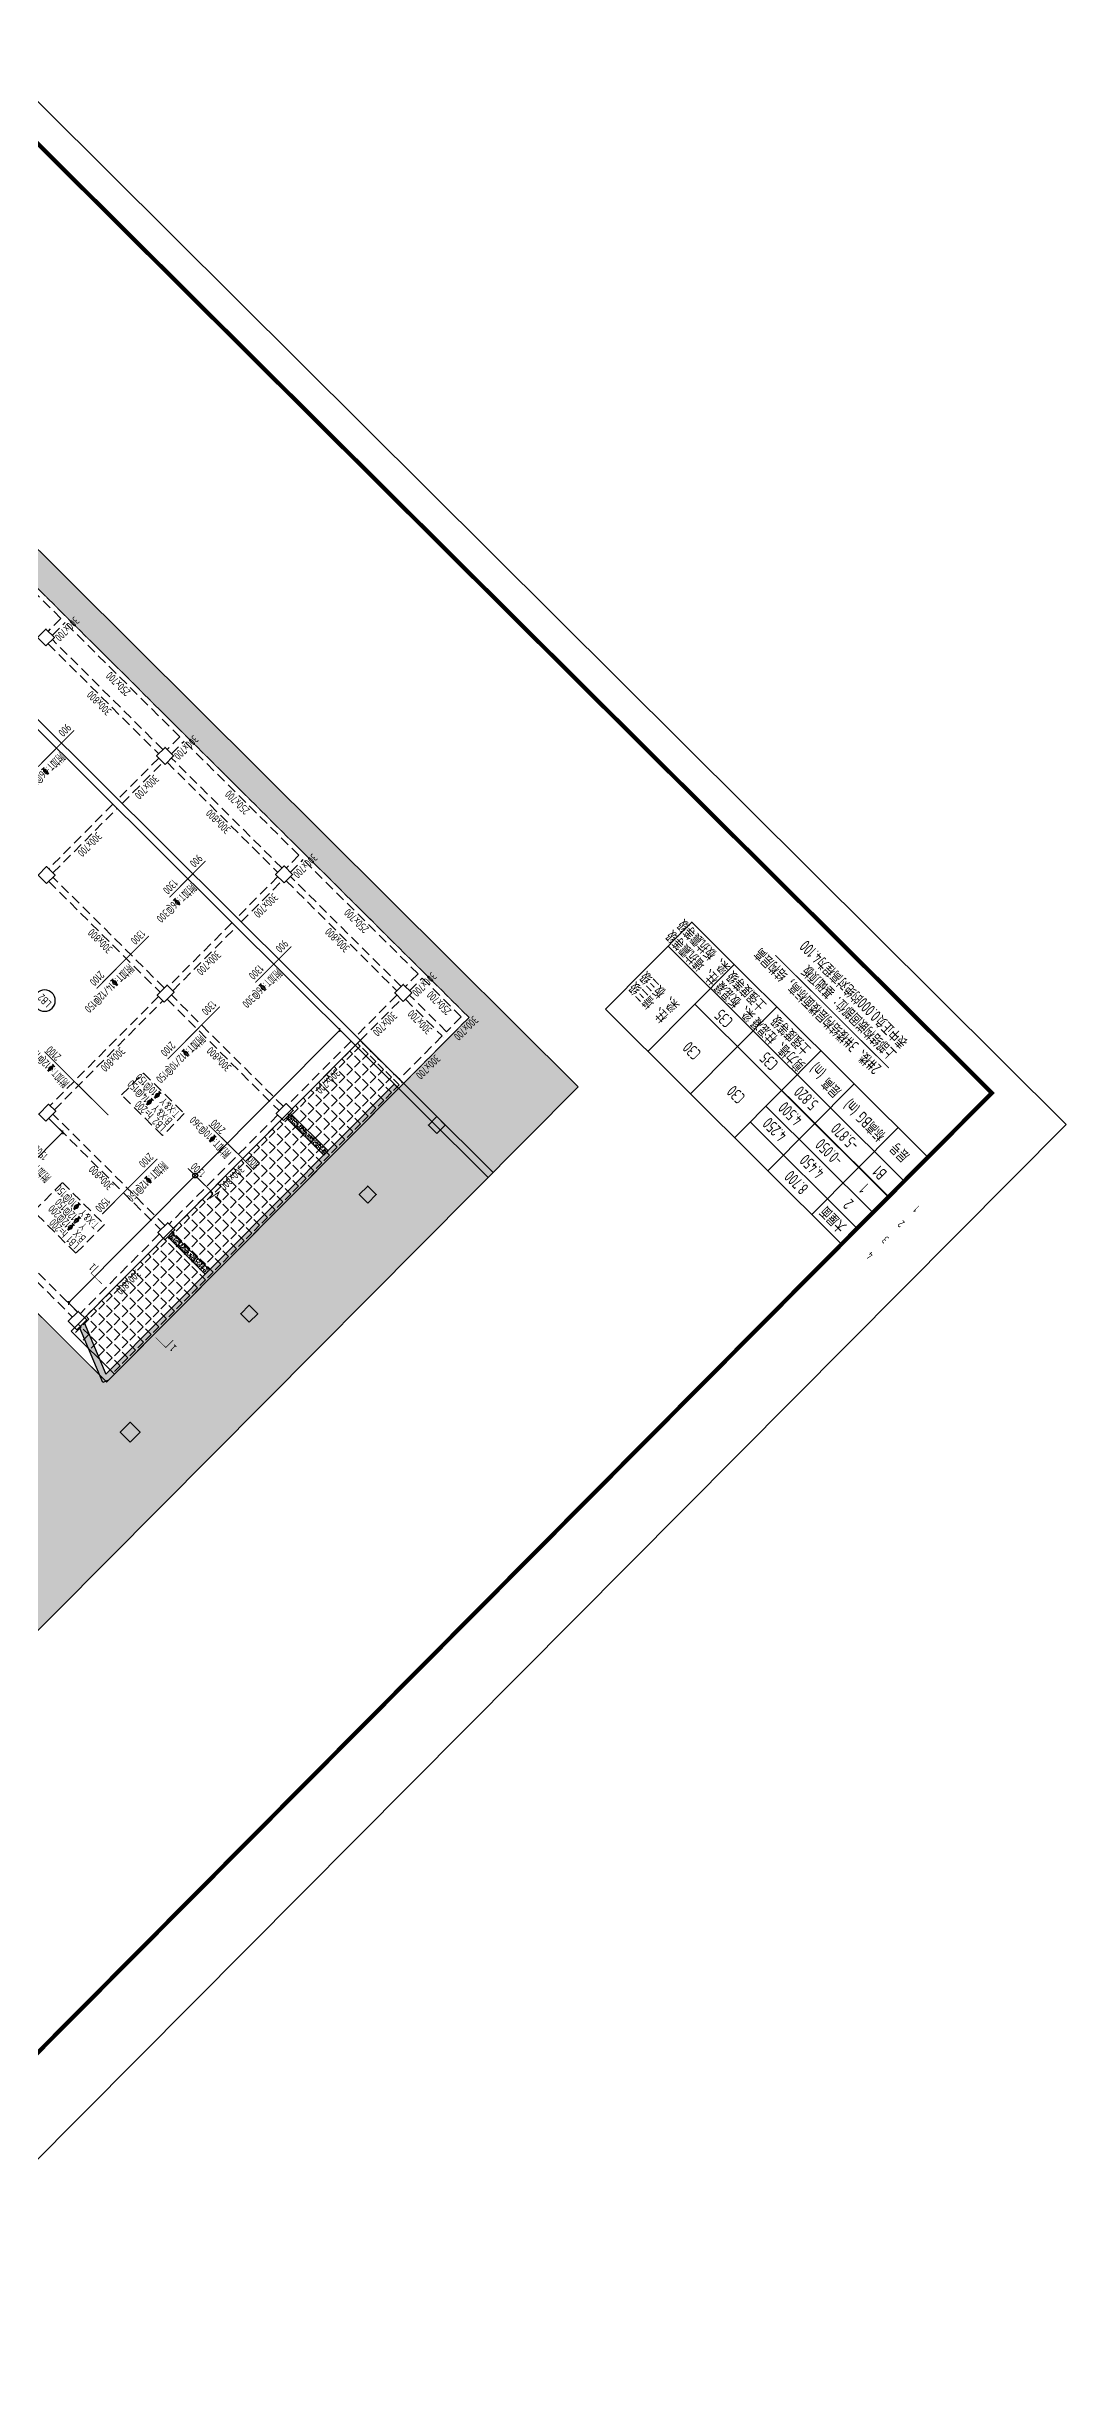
# Model space of a CAD drawing. Extents: x 517450926 to 520131079, y 3499134486 to 3500888201.
# Drawn here: x 518913031 to 518964013, y 3499867284 to 3499984341 of the extents above; entities that cross this region are included whole.
import ezdxf
from ezdxf.enums import TextEntityAlignment as Align

# ---------------------------------------------------------------- set-up
doc = ezdxf.new("R2010")
doc.units = 0
doc.header["$LTSCALE"] = 1000
doc.header["$MEASUREMENT"] = 0
doc.linetypes.add('DASHED', pattern=[0.75, 0.5, -0.25])
doc.layers.get('0').update_dxf_attribs({"linetype": 'CONTINUOUS'})
doc.layers.get('Defpoints').update_dxf_attribs({"color": 2, "linetype": 'CONTINUOUS'})
for name, color, linetype in [('C-SHET-SHET', 144, 'CONTINUOUS'), ('S_AXIS_DIMS', 3, 'CONTINUOUS'), ('S_BEAM', 4, 'DASHED'), ('S_BEAM_SECD_TEXT_HORZ', 9, 'CONTINUOUS'), ('S_BEAM_TEXT_HORZ', 7, 'CONTINUOUS'), ('S_BEAM_TEXT_VERT', 41, 'CONTINUOUS'), ('S_COLU', 2, 'CONTINUOUS'), ('S_DETL_THIN', 43, 'CONTINUOUS'), ('S_FLOR_ENHN', 91, 'DASHED'), ('S_FLOR_TEXT', 51, 'CONTINUOUS'), ('S_PLAN_HACH', 254, 'CONTINUOUS'), ('S_PLAN_MIDL', 255, 'CONTINUOUS'), ('S_PLAN_REIN', 1, 'CONTINUOUS'), ('S_TABL', 83, 'CONTINUOUS'), ('S_TABL_LEVL', 1, 'CONTINUOUS'), ('S_TABL_NUMB', 7, 'CONTINUOUS'), ('S_WALL', 2, 'CONTINUOUS'), ('S_WALL_HACH', 30, 'CONTINUOUS')]:
    doc.layers.add(name, color=color, linetype=linetype)
doc.layers.add('S02-levl-酒店_SEN24J8T_设计区$0$S_POST_OTHE', color=110, linetype='CONTINUOUS', plot=False)
doc.layers.add('内框', color=8, linetype='CONTINUOUS', plot=False)
doc.styles.add('S02-levl-酒店_SEN24J8T_设计区$0$TH-STYLE3', font='tssdeng.shx', dxfattribs={"width": 0.7, "bigfont": 'tssdchn.shx'})
doc.styles.get("Standard").update_dxf_attribs({"font": 'Tssdeng.shx', "bigfont": 'Tssdchn.shx'})
doc.styles.add('TH-STYLE1', font='Tssdeng.shx', dxfattribs={"width": 0.7, "bigfont": 'Tssdchn.shx'})
doc.styles.add('TH-STYLE2', font='', dxfattribs={"width": 0.8})
doc.styles.add('TH-STYLE3', font='tssdeng.shx', dxfattribs={"width": 0.7, "bigfont": 'tssdchn.shx'})
doc.styles.add('样式 1', font='Tssdeng.shx', dxfattribs={"width": 0.7, "bigfont": 'Tssdchn.shx'})
doc.styles.add('黑体', font='simhei.ttf')
doc.styles.get('TH-STYLE2').set_extended_font_data('STXihei')
doc.dimstyles.new('TSSD_100_100', dxfattribs={"dimtxt": 375, "dimasz": 100, "dimexe": 100, "dimexo": 0, "dimgap": 125, "dimtad": 1, "dimdec": 1, "dimdsep": 46, "dimtxsty": 'TH-STYLE3', "dimblk": 'ARCHTICK', "dimcen": -100, "dimdle": 100, "dimclrt": 7, "dimadec": 0, "dimazin": 0, "dimtfac": 1, "dimtdec": 1, "dimtix": 1, "dimtmove": 2, "dimatfit": 3, "dimldrblk": 'ARCHTICK', "dimfxl": 500, "dimfxlon": 1, "dimtolj": 1, "dimtzin": 0, "dimarcsym": 0})
doc.dimstyles.new('TSSD_100_100$0', dxfattribs={"dimtxt": 300, "dimasz": 100, "dimexe": 100, "dimexo": 250, "dimgap": 100, "dimtad": 1, "dimdec": 0, "dimzin": 0, "dimdsep": 46, "dimtxsty": 'TH-STYLE3', "dimblk": '_tsdbk', "dimcen": 0, "dimdle": 100, "dimclrt": 7, "dimadec": 1, "dimazin": 0, "dimtfac": 1, "dimtdec": 0, "dimtix": 1, "dimtmove": 2, "dimatfit": 3, "dimldrblk": '_tsdbk', "dimfxl": 1, "dimtolj": 1, "dimtzin": 0, "dimarcsym": 0})

# ---------------------------------------------------------------- blocks, each defined once
blk = doc.blocks.new('THAPE_A1L2_inner')
at = {"layer": '内框'}
blk.add_lwpolyline([(0, 0), (1261, 0), (1261, 594), (0, 594)], close=True, dxfattribs=at)
at = {"layer": '内框', "const_width": 1.4}
blk.add_lwpolyline([(25, 584), (25, 10), (1251, 10), (1251, 584)], close=True, dxfattribs=at)
at = {"layer": '内框', "style": '黑体', "width": 0.8}
blk.add_attdef('内框名称', (58.89, 599.29), '', height=8, dxfattribs=at)
blk = doc.blocks.new('_ArchTick')
at = {"color": 0, "const_width": 0.25}
blk.add_lwpolyline([(-0.5, -0.5), (0.5, 0.5)], dxfattribs=at)
blk = doc.blocks.new('*D355')
at = {"layer": 'Defpoints', "color": 0, "transparency": 16777216}
for p in [(518841216, 3500002495), (518850749, 3499998586), (518849333, 3499995649), (518849511, 3499994669), (518922555, 3499921602)]:
    blk.add_point(p, dxfattribs=at)
at = {"layer": 'S_AXIS_DIMS', "color": 0, "lineweight": -2, "transparency": 16777216}
blk.add_arc((518849409, 3499994347), 1304, 72.45991, 135.15729, dxfattribs=at)
at = {"layer": 'S_AXIS_DIMS', "color": 0, "lineweight": -2, "transparency": 16777216, "xscale": 100, "yscale": 100, "zscale": 100}
for p, rotation in [((518848484, 3499995267), 225.1572922631582), ((518849802, 3499995591), 342.4599091410404)]:
    blk.add_blockref('_ArchTick', p, dxfattribs=dict(at, rotation=rotation))
at = {"layer": 'S_AXIS_DIMS', "color": 7, "transparency": 16777216, "insert": (518849172, 3499995310), "char_height": 375, "attachment_point": 5, "rotation": 193.8086, "style": 'TH-STYLE3'}
blk.add_mtext('\\A1;63°', dxfattribs=at)
blk = doc.blocks.new('B-Num')
blk.add_circle((29, 399), 400)
at = {"style": 'TH-STYLE1', "width": 0.7, "flags": 8}
blk.add_attdef('LBN', text='', height=250, dxfattribs=at).set_placement((29, 278), align=Align.CENTER)
blk = doc.blocks.new('_tsdbk')
blk.add_line((-1, 0), (0, 0))
at = {"const_width": 0.5}
blk.add_lwpolyline([(-0.7, -0.7), (0.7, 0.7)], dxfattribs=at)
blk = doc.blocks.new('*D514')
at = {"layer": 'Defpoints', "color": 0, "transparency": 16777216}
for p in [(518927687, 3499935185), (518928279, 3499934596), (518914705, 3499920947)]:
    blk.add_point(p, dxfattribs=at)
at = {"layer": 'S_FLOR_TEXT', "color": 0, "lineweight": -2, "transparency": 16777216}
for p, q in [((518914183, 3499921607), (518927616, 3499935114)), ((518928102, 3499934772), (518927616, 3499935256)), ((518914528, 3499921123), (518914041, 3499921607))]:
    blk.add_line(p, q, dxfattribs=at)
at = {"layer": 'S_FLOR_TEXT', "color": 0, "lineweight": -2, "transparency": 16777216, "xscale": 100, "yscale": 100, "zscale": 100}
for p, rotation in [((518927687, 3499935185), 45.15729214322865), ((518914112, 3499921536), 225.1572921432286)]:
    blk.add_blockref('_tsdbk', p, dxfattribs=dict(at, rotation=rotation))
blk = doc.blocks.new('*D520')
at = {"layer": 'Defpoints', "color": 0, "transparency": 16777216}
for p in [(518913233, 3499930662), (518913825, 3499930072), (518909107, 3499926514)]:
    blk.add_point(p, dxfattribs=at)
at = {"layer": 'S_FLOR_TEXT', "color": 0, "lineweight": -2, "transparency": 16777216}
for p, q in [((518909770, 3499925995), (518913755, 3499930001)), ((518913410, 3499930485), (518913896, 3499930002)), ((518909285, 3499926337), (518909771, 3499925854))]:
    blk.add_line(p, q, dxfattribs=at)
at = {"layer": 'S_FLOR_TEXT', "color": 0, "lineweight": -2, "transparency": 16777216, "xscale": 100, "yscale": 100, "zscale": 100}
for p, rotation in [((518913825, 3499930072), 45.15729262804292), ((518909700, 3499925924), 225.157292628043)]:
    blk.add_blockref('_tsdbk', p, dxfattribs=dict(at, rotation=rotation))
blk = doc.blocks.new('SH_THAPE_A1L2')
blk.add_lwpolyline([(0, 0), (1261, 0), (1261, 594), (0, 594)], close=True)
at = {"const_width": 1.4}
blk.add_lwpolyline([(25, 584), (25, 10), (1251, 10), (1251, 584)], close=True, dxfattribs=at)
blk.add_attdef('作废标记', text='', height=400).set_placement((658, 330.5), align=Align.MIDDLE_CENTER)

msp = doc.modelspace()

# ---------------------------------------------------------------- hatches: boundary and pattern name
at = {"layer": 'S_PLAN_HACH', "transparency": 33554636}
h = msp.add_hatch(dxfattribs=at)
h.set_pattern_fill('GRASS', color=256, scale=1200)
h.set_pattern_definition([(225.1573, (518960598.3, 3499931740.6), (3.2943, -1199.9955), [225, -1472.056]), (180.1573, (518960598.3, 3499931740.6), (3.294, -1199.9955), [225, -975]), (270.1573, (518960598.3, 3499931740.6), (1199.9955, 3.294), [225, -975])])
h.paths.add_polyline_path([(518892544.8748, 3499885019.7634), (518939602.9066, 3499932336.881), (518853937.5881, 3500017533.1375), (518824544.1408, 3499987977.8597), (518807066.1688, 3500005360.1205), (518789401.5894, 3499987598.2858)])
h.paths.add_polyline_path([(518872383.4689, 3499960991.5445), (518891070.2863, 3499979781.2453), (518855015.3322, 3500015638.7799), (518847251.4884, 3500007832.191), (518838598.1342, 3499991771.1928), (518852857.0353, 3499977590.3665), (518854267.3612, 3499979008.4572)], flags=16)
h.paths.add_polyline_path([(518888567.9664, 3499899623.5165), (518900414.707, 3499911535.4813), (518891126.2134, 3499920773.1156), (518893488.5092, 3499923148.4174), (518869522.7777, 3499946982.9241), (518867654.0959, 3499945103.9541), (518861556.3062, 3499951168.3553), (518807066.174, 3500005360.1257), (518800155.5795, 3499998411.4796), (518821356.0322, 3499977327.1103), (518815432.6637, 3499971371.1297), (518847091.5418, 3499939885.6003), (518845116.4659, 3499937899.6503), (518870642.7117, 3499912514.413), (518873110.7821, 3499914996.0718)], flags=16)
h.paths.add_polyline_path([(518874461.3489, 3499912242.5323), (518872405.6134, 3499914287.0126), (518873110.7865, 3499914996.068), (518875166.522, 3499912951.5877)], flags=16)
h.paths.add_polyline_path([(518845399.1472, 3499938183.8983), (518844584.388, 3499938994.1963), (518846276.7773, 3499940695.9031), (518847091.5366, 3499939885.6051)], flags=16)
h.paths.add_polyline_path([(518815855.7722, 3499971796.5679), (518801852.1079, 3499985723.5421), (518807352.3678, 3499991254.0846), (518821356.0321, 3499977327.1104)], flags=16)
h.paths.add_polyline_path([(518831979.7124, 3499945253.2983), (518814501.748, 3499962635.5655), (518819473.3335, 3499967634.5233), (518836951.3, 3499950252.2566)], flags=16)
h.paths.add_polyline_path([(518884612.8759, 3499962297.9147), (518884010.1874, 3499962897.3031), (518895398.5686, 3499974348.3849), (518934147.8949, 3499935811.2312), (518916025.2078, 3499917588.7667), (518907729.3777, 3499925839.1729), (518908505.0569, 3499926619.1228), (518905739.7801, 3499929369.2582), (518904963.8211, 3499928589.0269), (518877276.1614, 3499956126.2018), (518882740.8942, 3499961621.0216), (518883343.5826, 3499961021.6331)], flags=16)
h.paths.add_polyline_path([(518883343.5827, 3499961021.6331), (518882882.7032, 3499961479.989), (518884151.9965, 3499962756.2706), (518884612.8759, 3499962297.9146)], flags=16)
at = {"layer": 'S_PLAN_HACH', "transparency": 33554559}
h = msp.add_hatch(dxfattribs=at)
h.set_pattern_fill('ANGLE', color=256, scale=2000)
h.set_pattern_definition([(135.1573, (518630193.4, 3500156019.2), (-387.8396, -389.9749), [400, -150]), (225.1573, (518630193.4, 3500156019.2), (389.9749, -387.8396), [400, -150])])
h.paths.add_polyline_path([(518916413.0474, 3499917978.7417), (518914250.434, 3499920129.5137), (518928706.2738, 3499934664.9424), (518930868.8872, 3499932514.1704)])
at = {"layer": 'S_WALL_HACH', "transparency": 33554636}
h = msp.add_hatch(dxfattribs=at)
h.set_pattern_fill('AR-CONC', color=256, scale=30)
h.set_pattern_definition([(185.15729, (518630193.41, 3500156019.2), (-139.29585, 165.08382), [22.5, -247.5]), (130.15729, (518630193.41, 3500156019.2), (-129.6111, -189.35418), [18, -198]), (235.608737, (518630181.8, 3500156032.96), (-268.90695, -24.27036), [19.12206, -210.34263]), (181.34149, (518630151.1, 3500155976.66), (-192.00132, 260.9819), [33.75, -371.25]), (231.79293, (518630135.1, 3500155998.4), (-404.889, -9.48158), [28.6831, -315.51413]), (126.34146, (518630151.1, 3500155976.66), (-404.889, -9.48158), [27, -297]), (156.15729, (518630140.4, 3500156008.45), (-41.79667, 211.91753), [22.5, -247.5]), (101.15729, (518630140.4, 3500156008.45), (-205.16116, -102.77619), [18, -198]), (206.60874, (518630136.92, 3500156026.11), (-246.95782, 109.14134), [19.12206, -210.34263]), (172.657292, (518630193.41, 3500156019.205), (-73.009887, -68.238644), [0, -195.6, 0, -201, 0, -198.75]), (142.657292, (518630193.41, 3500156019.21), (-139.39582, -28.244667), [0, -114.6, 0, -191.1, 0, -75.75]), (102.657292, (518630240.85, 3500155972.03), (-108.779831, 117.727264), [0, -75, 0, -234, 0, -310.5]), (92.657292, (518630262.12, 3500155950.88), (-145.22872, 102.07869), [0, -97.5, 0, -155.4, 0, -220.5])])
h.paths.add_polyline_path([(518916114.9375, 3499917678.9905), (518915838.7324, 3499917561.8976), (518914664.0732, 3499920332.7474), (518914892.5329, 3499920562.4648), (518915988.4845, 3499917977.2748), (518930409.3484, 3499932477.5352), (518930622.062, 3499932265.9863)])
h = msp.add_hatch(dxfattribs=at)
h.set_pattern_fill('AR-CONC', color=256, scale=30)
h.set_pattern_definition([(185.15729, (518656658.5, 3500174192.31), (-139.29585, 165.08382), [22.5, -247.5]), (130.15729, (518656658.5, 3500174192.31), (-129.6111, -189.35418), [18, -198]), (235.608737, (518656646.89, 3500174206.07), (-268.90695, -24.27036), [19.12206, -210.34263]), (181.34149, (518656616.18, 3500174149.77), (-192.00132, 260.9819), [33.75, -371.25]), (231.79293, (518656600.18, 3500174171.52), (-404.889, -9.48158), [28.6831, -315.51413]), (126.34146, (518656616.2, 3500174149.77), (-404.889, -9.48158), [27, -297]), (156.15729, (518656605.49, 3500174181.56), (-41.79667, 211.91753), [22.5, -247.5]), (101.15729, (518656605.5, 3500174181.56), (-205.16116, -102.77619), [18, -198]), (206.60874, (518656602, 3500174199.22), (-246.95782, 109.14134), [19.12206, -210.34263]), (172.657292, (518656658.49, 3500174192.31), (-73.009887, -68.238644), [0, -195.6, 0, -201, 0, -198.75]), (142.657292, (518656658.49, 3500174192.31), (-139.39582, -28.244667), [0, -114.6, 0, -191.1, 0, -75.75]), (102.657292, (518656705.93, 3500174145.14), (-108.779831, 117.727264), [0, -75, 0, -234, 0, -310.5]), (92.657292, (518656727.2, 3500174123.98), (-145.22872, 102.07869), [0, -97.5, 0, -155.4, 0, -220.5])])
h.paths.add_polyline_path([(518927095.101, 3499929145.0406), (518925214.5033, 3499931012.1701), (518925002.9544, 3499930799.4565), (518926883.5521, 3499928932.327)])
h = msp.add_hatch(dxfattribs=at)
h.set_pattern_fill('AR-CONC', color=256, scale=30)
h.set_pattern_definition([(185.15729, (518650735.12, 3500168236.33), (-139.29585, 165.08382), [22.5, -247.5]), (130.15729, (518650735.12, 3500168236.33), (-129.6111, -189.35418), [18, -198]), (235.608737, (518650723.52, 3500168250.1), (-268.90695, -24.27036), [19.12206, -210.34263]), (181.34149, (518650692.82, 3500168193.8), (-192.00132, 260.9819), [33.75, -371.25]), (231.79293, (518650676.8, 3500168215.54), (-404.889, -9.48158), [28.6831, -315.51413]), (126.34146, (518650692.8, 3500168193.8), (-404.889, -9.48158), [27, -297]), (156.15729, (518650682.12, 3500168225.58), (-41.79667, 211.91753), [22.5, -247.5]), (101.15729, (518650682.12, 3500168225.58), (-205.16116, -102.77619), [18, -198]), (206.60874, (518650678.64, 3500168243.24), (-246.95782, 109.14134), [19.12206, -210.34263]), (172.657292, (518650735.125, 3500168236.33), (-73.009887, -68.238644), [0, -195.6, 0, -201, 0, -198.75]), (142.657292, (518650735.12, 3500168236.33), (-139.39582, -28.244667), [0, -114.6, 0, -191.1, 0, -75.75]), (102.657292, (518650782.56, 3500168189.16), (-108.779831, 117.727264), [0, -75, 0, -234, 0, -310.5]), (92.657292, (518650803.83, 3500168168), (-145.22872, 102.07869), [0, -97.5, 0, -155.4, 0, -220.5])])
h.paths.add_polyline_path([(518921170.147, 3499923187.4658), (518919291.1347, 3499925056.1895), (518919079.5859, 3499924843.4759), (518920958.5981, 3499922974.7522)])

# ---------------------------------------------------------------- linework, layer by layer
at = {"layer": 'S_BEAM'}
for p, q in [((518934147.8949, 3499935811.2312), (518895398.5686, 3499974348.3849)), ((518913728.3605, 3499955766.3714), (518907985.0935, 3499961478.191)), ((518913728.3605, 3499955766.3714), (518913093.7138, 3499955128.2306)), ((518913306.4274, 3499954916.6817), (518913941.0741, 3499955554.8225)), ((518919684.3411, 3499949843.0028), (518913941.0741, 3499955554.8225)), ((518913095.4609, 3499954491.8369), (518918626.0143, 3499948991.5661)), ((518918837.5632, 3499949204.2797), (518913307.0098, 3499954704.5505)), ((518919684.3411, 3499949843.0028), (518919049.6945, 3499949204.862)), ((518919262.4081, 3499948993.3132), (518919897.0547, 3499949631.4539)), ((518925640.3236, 3499943919.6324), (518919897.0547, 3499949631.4539)), ((518918626.5967, 3499948779.4348), (518916581.606, 3499946723.1851)), ((518916794.3196, 3499946511.6362), (518918839.3103, 3499948567.886)), ((518919051.4415, 3499948568.4683), (518924581.995, 3499943068.1975)), ((518924793.5438, 3499943280.9111), (518919262.9904, 3499948781.1819)), ((518916334.799, 3499946475.0193), (518913126.3259, 3499943248.8814)), ((518913339.0395, 3499943037.3325), (518916547.5126, 3499946263.4704)), ((518925640.3236, 3499943919.6324), (518925005.6756, 3499943281.493)), ((518925218.3891, 3499943069.9441), (518925853.0372, 3499943708.0835)), ((518931596.3023, 3499937996.2657), (518925853.0372, 3499943708.0835)), ((518913128.073, 3499942612.4877), (518918694.0787, 3499937076.9588)), ((518918905.6276, 3499937289.6724), (518913339.6219, 3499942825.2013)), ((518924582.5773, 3499942856.0663), (518922537.5866, 3499940799.8166)), ((518922750.3002, 3499940588.2677), (518924795.2909, 3499942644.5174)), ((518925007.4222, 3499942645.0998), (518930537.9756, 3499937144.829)), ((518930749.5245, 3499937357.5426), (518925218.971, 3499942857.8134)), ((518922290.7796, 3499940551.6507), (518919117.9173, 3499937361.3197)), ((518919330.6309, 3499937149.7708), (518922503.4932, 3499940340.1018)), ((518931596.3023, 3499937996.2657), (518930961.6557, 3499937358.1249)), ((518931174.3693, 3499937146.5761), (518931809.0159, 3499937784.7169)), ((518933758.8906, 3499935845.5188), (518931809.0159, 3499937784.7169)), ((518918623.5981, 3499936864.2789), (518913194.5487, 3499931405.339)), ((518913407.2623, 3499931193.7902), (518918836.3117, 3499936652.73)), ((518919048.6013, 3499936724.3773), (518924650.0172, 3499931153.6321)), ((518924861.566, 3499931366.3457), (518919260.1502, 3499936937.0909)), ((518930538.5556, 3499936932.7001), (518928493.5425, 3499934876.4727)), ((518928706.2561, 3499934664.9238), (518930751.2692, 3499936721.1512)), ((518930963.4028, 3499936721.7312), (518932806.9206, 3499934888.3076)), ((518933018.4695, 3499935101.0212), (518931174.9517, 3499936934.4448)), ((518933758.8906, 3499935845.5188), (518933018.4695, 3499935101.0212)), ((518933231.1831, 3499934889.4723), (518934147.8949, 3499935811.2312)), ((518928246.735, 3499934628.3072), (518925073.8961, 3499931437.9529)), ((518925286.6097, 3499931226.4041), (518928459.4486, 3499934416.7584)), ((518932806.9206, 3499934888.3076), (518930656.1555, 3499932725.7011)), ((518930868.8691, 3499932514.1522), (518933019.6342, 3499934676.7587)), ((518932877.8251, 3499934817.7913), (518932877.806, 3499934817.8104)), ((518933089.3549, 3499935030.524), (518933089.374, 3499935030.5049)), ((518913125.2328, 3499930768.3967), (518918726.6486, 3499925197.6515)), ((518918938.1975, 3499925410.3651), (518913336.7817, 3499930981.1103)), ((518924579.5787, 3499930940.9104), (518919150.5293, 3499925481.9705)), ((518919363.2429, 3499925270.4216), (518924792.2923, 3499930729.3615)), ((518908788.675, 3499926337.0576), (518914319.2284, 3499920836.7868)), ((518914566.0354, 3499921084.9527), (518909035.482, 3499926585.2235)), ((518918656.2101, 3499924984.9297), (518914707.6504, 3499921014.6305)), ((518914920.364, 3499920803.0816), (518918868.9237, 3499924773.3809))]:
    msp.add_line(p, q, dxfattribs=at)
at = {"layer": 'S_COLU', "linetype": 'ByBlock', "lineweight": 35}
for points in [[(518912989.6863, 3499954385.4799), (518912564.2591, 3499954808.5777), (518912987.3569, 3499955234.0048), (518913412.7841, 3499954810.9071)], [(518918945.6669, 3499948462.1113), (518918520.2398, 3499948885.2091), (518918943.3375, 3499949310.6363), (518919368.7647, 3499948887.5385)], [(518913022.2984, 3499942506.1307), (518912596.8712, 3499942929.2285), (518913019.9689, 3499943354.6557), (518913445.3961, 3499942931.5579)], [(518924900.02, 3499942537.1906), (518924474.5928, 3499942960.2883), (518924897.6905, 3499943385.7155), (518925323.1177, 3499942962.6177)], [(518918905.5884, 3499936580.6613), (518918551.0658, 3499936933.2427), (518919045.385, 3499937430.2835), (518919399.9076, 3499937077.7021)], [(518930856.0006, 3499936613.822), (518930430.5734, 3499937036.9198), (518930853.6712, 3499937462.347), (518931279.0983, 3499937039.2492)], [(518912983.0825, 3499930625.7546), (518912628.5598, 3499930978.336), (518913122.8791, 3499931475.3768), (518913477.4017, 3499931122.7953)], [(518924861.569, 3499930657.2927), (518924507.0464, 3499931009.8742), (518925001.3656, 3499931506.915), (518925355.8882, 3499931154.3335)], [(518932537.4731, 3499930008.5126), (518932112.0459, 3499930431.6104), (518932535.1437, 3499930857.0376), (518932960.5708, 3499930433.9398)], [(518929082.2112, 3499926534.2272), (518928656.784, 3499926957.325), (518929079.8818, 3499927382.7522), (518929505.3089, 3499926959.6544)], [(518918938.2005, 3499924701.3121), (518918583.6778, 3499925053.8936), (518919077.9971, 3499925550.9343), (518919432.5197, 3499925198.3529)], [(518923158.8426, 3499920578.2466), (518922733.4155, 3499921001.3444), (518923156.5132, 3499921426.7716), (518923581.9404, 3499921003.6738)], [(518914531.1263, 3499920199.0685), (518914105.6992, 3499920622.1663), (518914600.0184, 3499921119.207), (518915025.4456, 3499920696.1093)], [(518917200.2159, 3499914586.8138), (518916703.8842, 3499915080.4278), (518917197.4983, 3499915576.7595), (518917693.83, 3499915083.1455)]]:
    msp.add_lwpolyline(points, close=True, dxfattribs=at)
at = {"layer": 'S_DETL_THIN', "const_width": 30}
for points in [[(518915787.2951, 3499922487.1871), (518915246.9459, 3499923024.5776), (518915616.3107, 3499923395.976)], [(518918478.1319, 3499919811.084), (518918982.9027, 3499919309.0771), (518919352.2675, 3499919680.4755)]]:
    msp.add_lwpolyline(points, dxfattribs=at)
at = {"layer": 'S_FLOR_ENHN', "linetype": 'ByBlock'}
msp.add_lwpolyline([(518884612.8759, 3499962297.9147, 50, 50, 0), (518884010.1874, 3499962897.3031, 50, 50, 0), (518895398.5686, 3499974348.3849, 50, 50, 0), (518934147.8949, 3499935811.2312, 50, 50, 0), (518916025.2078, 3499917588.7667, 50, 50, 0), (518907729.3777, 3499925839.1729, 50, 50, 0), (518908505.0569, 3499926619.1228, 50, 50, 0), (518905739.7801, 3499929369.2582, 50, 50, 0), (518904963.8211, 3499928589.0269, 50, 50, 0), (518877276.1614, 3499956126.2018, 50, 50, 0), (518882740.8942, 3499961621.0216, 50, 50, 0), (518883343.5826, 3499961021.6331, 50, 50, 0), (518884612.8759, 3499962297.9146, 0, 0, 0)], format="xyseb", dxfattribs=at)
at = {"layer": 'S_FLOR_TEXT', "linetype": 'DASHED'}
for points in [[(518918814.87, 3499929907.7532), (518916773.7902, 3499931937.6571), (518917865.8916, 3499933035.7713), (518919906.9715, 3499931005.8674)], [(518914488.4176, 3499924023.7319), (518912380.3309, 3499926120.2757), (518913808.4833, 3499927556.291), (518915916.57, 3499925459.7472)]]:
    msp.add_lwpolyline(points, close=True, dxfattribs=at)
at = {"layer": 'S_FLOR_TEXT'}
msp.add_circle((518920451.6008, 3499927910.285), 120, dxfattribs=at)
at = {"layer": 'S_PLAN_HACH'}
msp.add_lwpolyline([(518916413.0474, 3499917978.7417), (518914250.434, 3499920129.5137), (518928706.2738, 3499934664.9424), (518930868.8872, 3499932514.1704)], close=True, dxfattribs=at)
at = {"layer": 'S_PLAN_MIDL'}
msp.add_lwpolyline([(518892544.8748, 3499885019.7634), (518939602.9066, 3499932336.881), (518853937.5881, 3500017533.1375), (518824544.1408, 3499987977.8597), (518807066.1688, 3500005360.1205), (518789401.5894, 3499987598.2858), (518892544.8748, 3499885019.7634)], dxfattribs=at)
at = {"layer": 'S_PLAN_REIN', "const_width": 50}
for points in [[(518912598.6205, 3499948357.3253), (518914396.7865, 3499950165.3914)], [(518919168.1899, 3499941823.7276), (518920966.356, 3499943631.7937)], [(518915525.1655, 3499937266.7905), (518918134.2695, 3499939890.2593)], [(518923460.0893, 3499937555.3287), (518925258.2553, 3499939363.3948)], [(518919078.6805, 3499933732.7328), (518921687.7844, 3499936356.2016)], [(518912914.5101, 3499934101.795), (518916105.2152, 3499930928.5607)], [(518921126.686, 3499930447.0436), (518923395.6316, 3499928190.5217)], [(518915807.4375, 3499925985.3578), (518918557.5735, 3499928750.6351)], [(518921755.7022, 3499926613.3238), (518921534.5875, 3499926833.2278), (518921639.9737, 3499927081.0054), (518921216.4877, 3499926796.999), (518921321.8739, 3499927044.7767), (518921321.8739, 3499927044.7767), (518921224.3321, 3499927141.7843), (518920089.2458, 3499928270.6555)]]:
    msp.add_lwpolyline(points, dxfattribs=at)
at = {"layer": 'S_TABL'}
for p, q in [((518952779.1062, 3499924481.2943), (518940967.2735, 3499936228.4511)), ((518949542.1288, 3499936341.8447), (518945221.5453, 3499931997.4736)), ((518955129.6492, 3499926844.7787), (518945444.9525, 3499936476.4467)), ((518957099.6896, 3499928825.6655), (518949542.1288, 3499936341.8447)), ((518955913.1636, 3499927632.6068), (518948355.6028, 3499935148.7861)), ((518951748.5549, 3499934147.5), (518947427.9714, 3499929803.1288)), ((518953411.6488, 3499932493.5124), (518949091.0653, 3499928149.1412)), ((518954346.1349, 3499926056.9506), (518948995.0002, 3499931378.785)), ((518953562.6205, 3499925269.1224), (518948211.4858, 3499930590.9569)), ((518955610.675, 3499930306.527), (518951290.0916, 3499925962.1558)), ((518952779.1062, 3499924481.2943), (518957099.6896, 3499928825.6655))]:
    msp.add_line(p, q, dxfattribs=at)
for points in [[(518945306.7021, 3499940591.7712), (518940967.2733, 3499936228.4509)], [(518949542.1288, 3499936341.8447), (518948124.0382, 3499937752.1706), (518945287.857, 3499940572.8223)], [(518948355.6028, 3499935148.7861), (518944101.3309, 3499939379.7636)], [(518947414.9929, 3499938457.3335), (518943094.4094, 3499934112.9623)]]:
    msp.add_lwpolyline(points, dxfattribs=at)
at = {"layer": 'S_TABL_LEVL', "const_width": 80}
msp.add_lwpolyline([(518955129.6492, 3499926844.7787), (518949778.5145, 3499932166.6132)], dxfattribs=at)
at = {"layer": 'S_TABL_NUMB', "const_width": 50}
msp.add_lwpolyline([(518955140.5424, 3499933285.8879), (518949465.5096, 3499938929.847)], dxfattribs=at)
at = {"layer": 'S_WALL'}
msp.add_lwpolyline([(518865139.0105, 3500006393.0343), (518865387.1836, 3500006146.2345), (518863636.1745, 3500004385.4818), (518865800.2157, 3500002233.2898), (518863296.8874, 3499999716.1789), (518935348.5174, 3499928059.0685), (518935101.7104, 3499927810.9027), (518862801.9145, 3499999714.8201), (518865305.2429, 3500002231.931), (518863141.2089, 3500004384.1158), (518865139.0177, 3500006393.0415)], dxfattribs=at)
at = {"layer": 'S_WALL', "linetype": 'ByBlock'}
msp.add_lwpolyline([(518916114.9375, 3499917678.9905), (518915838.7324, 3499917561.8976), (518914664.0732, 3499920332.7474), (518914892.5329, 3499920562.4648), (518915988.4845, 3499917977.2748), (518930409.3484, 3499932477.5352), (518930622.062, 3499932265.9863), (518916114.9375, 3499917678.9905)], dxfattribs=at)
for points in [[(518927095.101, 3499929145.0406), (518925214.5033, 3499931012.1701), (518925002.9544, 3499930799.4565), (518926883.5521, 3499928932.327)], [(518921170.147, 3499923187.4658), (518919291.1347, 3499925056.1895), (518919079.5859, 3499924843.4759), (518920958.5981, 3499922974.7522)]]:
    msp.add_lwpolyline(points, close=True, dxfattribs=at)

# ---------------------------------------------------------------- block references
at = {"layer": 'C-SHET-SHET', "xscale": 150, "yscale": 150, "zscale": 150, "rotation": 135.1572922948761}
msp.add_blockref('SH_THAPE_A1L2', (518964013.4643, 3499930459.5851), dxfattribs=at)
at = {"layer": 'S_FLOR_TEXT'}
ref = msp.add_blockref('B-Num', (518913267.6785, 3499937060.0638), dxfattribs=dict(at, xscale=-1.333333333333333, yscale=1.333333333333333, zscale=1.333333333333333, rotation=135.157292271626))
ref.add_attrib('LBN', 'LB2', dxfattribs={"layer": '0', "height": 400, "rotation": 135.157289371, "style": 'TH-STYLE3', "width": 0.7, "flags": 8}).set_placement((518912920.119, 3499936655.5309), align=Align.MIDDLE)
at = {"layer": '内框', "xscale": 149.9999999999999, "yscale": 149.9999999999999, "zscale": 149.9999999999999, "rotation": 135.1572922948763}
msp.add_blockref('THAPE_A1L2_inner', (518964013.4644, 3499930459.5851), dxfattribs=at)

# ---------------------------------------------------------------- texts
at = {"layer": 'S02-levl-酒店_SEN24J8T_设计区$0$S_POST_OTHE', "style": 'S02-levl-酒店_SEN24J8T_设计区$0$TH-STYLE3', "width": 0.7}
for s, p in [('1', (518956522.1323, 3499926239.7862)), ('3', (518954970.6316, 3499924700.9695)), ('2', (518955754.146, 3499925488.7976)), ('4', (518954187.1173, 3499923913.1413))]:
    msp.add_text(s, height=400, rotation=135.780458856, dxfattribs=at).set_placement(p, align=Align.MIDDLE)
at = {"layer": 'S_BEAM_SECD_TEXT_HORZ', "linetype": 'Continuous', "style": 'TH-STYLE3', "width": 0.7}
for p in [(518916742.3145, 3499952628.132), (518922698.2951, 3499946704.7635), (518928654.2757, 3499940781.3949), (518932787.3651, 3499936670.9363)]:
    msp.add_text('250x700', height=400, rotation=135.157292971, dxfattribs=at).set_placement(p, align=Align.CENTER)
at = {"layer": 'S_BEAM_TEXT_HORZ', "linetype": 'Continuous', "style": '样式 1', "width": 0.7}
for s, p in [('300x800', (518915790.3446, 3499951670.9208)), ('300x800', (518921746.3252, 3499945747.5523)), ('300x800', (518915840.6828, 3499939773.9426)), ('300x800', (518927702.3058, 3499939824.1837)), ('300x700', (518931823.8876, 3499935725.1697)), ('300x800', (518921778.9372, 3499933868.2031)), ('300x800', (518915879.4763, 3499927936.2618))]:
    msp.add_text(s, height=400, rotation=135.157288154, dxfattribs=at).set_placement(p, align=Align.CENTER)
at = {"layer": 'S_BEAM_TEXT_VERT', "linetype": 'Continuous', "style": '样式 1', "width": 0.7}
for s, p in [('300x700', (518913904.0796, 3499955371.9395)), ('300x700', (518919860.0602, 3499949448.571)), ('300x700', (518917889.6562, 3499947467.3186)), ('300x700', (518915033.9227, 3499944595.8624)), ('300x700', (518925816.0408, 3499943525.2024)), ('300x700', (518923845.6369, 3499941543.9501)), ('300x700', (518920989.9033, 3499938672.4938)), ('300x700', (518931772.0214, 3499937601.8339)), ('300x700', (518929801.6175, 3499935620.5816)), ('300x700', (518933858.4954, 3499935409.977)), ('300x800', (518916194.6283, 3499933850.8176)), ('300x700', (518926945.884, 3499932749.1253)), ('300x700', (518931959.624, 3499933474.3912)), ('300x800', (518922150.6089, 3499927927.4491)), ('300x800', (518916967.4852, 3499922715.7888))]:
    msp.add_text(s, height=400, rotation=225.157297813, dxfattribs=at).set_placement(p, align=Align.CENTER)
at = {"layer": 'S_DETL_THIN', "style": 'TH-STYLE2', "width": 0.8}
for p in [(518915505.4007, 3499923398.6389), (518919544.7604, 3499919338.6232)]:
    msp.add_text('1', height=375, rotation=135.157292971, dxfattribs=at).set_placement(p)
at = {"layer": 'S_FLOR_TEXT', "style": 'TH-STYLE3', "width": 0.7}
for s, rotation, p in [('900', 225.157292971, (518914014.1193, 3499950540.7097)), ('附加T:%%1326@300', 225.157292971, (518913664.4627, 3499949094.3401)), ('900', 225.157292971, (518920583.6887, 3499944007.112)), ('附加T:%%1326@300', 225.157292971, (518920234.0322, 3499942560.7425)), ('1300', 225.157292971, (518919341.7599, 3499942758.3455)), ('1300', 225.157292971, (518917725.4209, 3499940239.2523)), ('900', 225.157292971, (518924875.5881, 3499939738.7131)), ('附加T:%%13214/12@150', 225.157292971, (518917113.9095, 3499938529.5861)), ('2100', 225.157292971, (518915670.131, 3499938172.6467)), ('附加T:%%1326@300', 225.157292971, (518924525.9315, 3499938292.3435)), ('1300', 225.157292971, (518923633.6592, 3499938489.9466)), ('1300', 225.157292971, (518921278.9359, 3499936705.1947)), ('2100', 135.157288154, (518913777.394, 3499933888.3557)), ('2100', 225.157292971, (518919223.646, 3499934638.5891)), ('附加T:%%13212/10@150', 225.157292971, (518920673.3955, 3499935001.5322)), ('附加T:%%13212@150', 135.157288154, (518914203.4339, 3499932578.6602)), ('B:X&Y %%13214@150', 135.157288154, (518919347.7491, 3499930692.4916)), ('T:X&Y %%13210@150', 135.157288154, (518919724.784, 3499931046.1036)), ('LB2 h=200', 135.157288154, (518919020.8636, 3499930363.8063)), ('附加T:%%13210@360', 135.157288154, (518922285.2584, 3499929053.5465)), ('2100', 135.157288154, (518921999.4753, 3499930223.7532)), ('附加T:%%1326@150', 135.157292971, (518913284.0215, 3499927842.9527)), ('1500', 135.157292971, (518913123.6111, 3499928920.1097)), ('附加T:%%13212@150', 225.157292971, (518918800.6195, 3499928660.3238)), ('2100', 225.157292971, (518918128.8364, 3499929079.6301)), ('1300', 135.157288154, (518921012.542, 3499928054.1604)), ('800', 135.157288154, (518923741.3014, 3499928491.4644)), ('T:X&Y %%13210@150', 135.157288154, (518915687.7814, 3499925478.6244)), ('B:X %%13212@200', 135.157288154, (518915021.2967, 3499924808.4702)), ('Y %%13212@150', 135.157288154, (518915078.0425, 3499925411.6607)), ('1500', 225.157292971, (518915957.0633, 3499926860.388)), ('LB1 h=200', 135.157288154, (518914694.4112, 3499924479.785))]:
    msp.add_text(s, height=400, rotation=rotation, dxfattribs=at).set_placement(p)
at = {"layer": 'S_TABL_NUMB', "style": 'TH-STYLE3', "width": 0.7}
for s, rotation, p in [('梁、板抗震等级', 133.999991297, (518947263.588, 3499938349.394)), ('柱、墙抗震等级', 133.999991297, (518946700.556, 3499937805.6803)), ('表中正负0.000的绝对高程为4.100', 135.157289371, (518956164.0972, 3499934634.1422)), ('梁、板三级', 133.999991297, (518944726.5064, 3499936439.3152)), ('土强度等级', 135.157289371, (518949083.678, 3499936498.3001)), ('2#楼、3#楼结构层楼面标高，结构层高', 135.157289371, (518954812.5528, 3499933339.3572)), ('柱、墙三级', 133.999991297, (518944182.9052, 3499935914.3656)), ('梁、板混凝', 135.157289371, (518948516.6893, 3499935979.614)), ('上部结构嵌固部位：基础顶板', 135.157289371, (518955594.3724, 3499934061.2807)), ('C35', 135.157289371, (518947400.9695, 3499935671.809)), ('剪力墙、柱混凝', 135.157289371, (518951016.1677, 3499933493.8215)), ('土强度等级', 135.157289371, (518951305.3411, 3499934288.8017)), ('C30', 135.157289371, (518945801.2878, 3499934063.32)), ('C35', 135.157289371, (518949664.1354, 3499933534.5164)), ('C30', 135.157289371, (518948007.7139, 3499931868.9753)), ('层高', 135.157289371, (518952822.8869, 3499932184.3155)), ('标高BG', 135.157289371, (518955040.9773, 3499929989.7138))]:
    msp.add_text(s, height=600, rotation=rotation, dxfattribs=at).set_placement(p)
for s, p in [('(m)', (518951593.6598, 3499933163.1365)), ('(m)', (518953282.6459, 3499931339.2807)), ('B1', (518954682.8819, 3499928056.2022)), ('层号', (518955672.932, 3499929074.4554)), ('1', (518953899.3675, 3499927268.3741)), ('大屋面', (518952332.3388, 3499925692.7179)), ('2', (518953115.8532, 3499926480.546))]:
    msp.add_text(s, height=600, rotation=135.157289371, dxfattribs=at).set_placement(p, align=Align.MIDDLE)
for s, p in [('5.820', (518950767.0744, 3499932437.6166)), ('4.250', (518949200.0456, 3499930861.9604)), ('4.500', (518949983.56, 3499931649.7885)), ('-0.050', (518951834.4372, 3499929809.0458)), ('-5.870', (518952617.9515, 3499930596.8739)), ('4.450', (518951050.9228, 3499929021.2177)), ('8.700', (518950288.8324, 3499928212.0829))]:
    msp.add_text(s, height=600, rotation=135.157289371, dxfattribs=at).set_placement(p, align=Align.RIGHT)

# ---------------------------------------------------------------- dimensions: what is measured, and where the dimension line sits
at = {"layer": 'S_AXIS_DIMS'}
dim = msp.add_angular_dim_2l(base=(518849332.7545, 3499995649.0397), line1=((518922554.9531, 3499921601.8611), (518841216.1043, 3500002495.3376)), line2=((518849510.9147, 3499994669.0496), (518850748.853, 3499998585.7298)), dimstyle='TSSD_100_100', dxfattribs=at)
dim.commit()
dim.dimension.update_dxf_attribs({"geometry": '*D355', "text_midpoint": (518849172.4828, 3499995310.1202)})
at = {"layer": 'S_FLOR_TEXT'}
for p1, p2, distance, picture, middle in [((518914704.8555, 3499920946.8928), (518928279.2416, 3499934596.0149), 835.6231, '*D514', (518920899.5539, 3499928360.7043)), ((518909107.3637, 3499926513.7353), (518913232.5668, 3499930661.6504), -835.6232, '*D520', (518911762.4599, 3499927998.4424))]:
    dim = msp.add_aligned_dim(p1=p1, p2=p2, distance=distance, text=' ', dimstyle='TSSD_100_100$0', dxfattribs=at)
    dim.commit()
    dim.dimension.update_dxf_attribs({"geometry": picture, "text_midpoint": middle})

doc.saveas('drawing.dxf')
